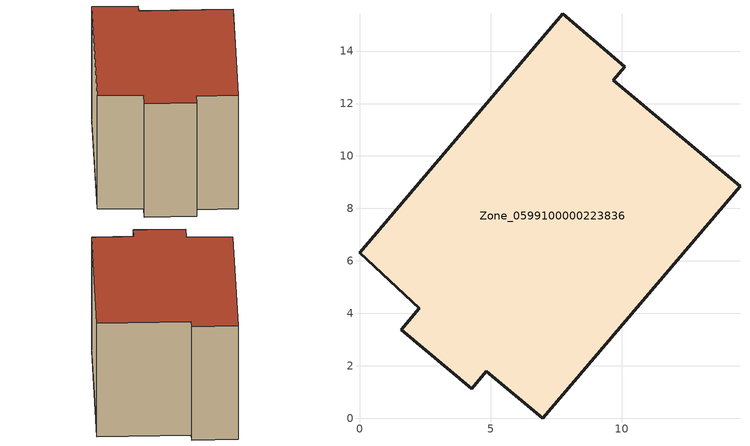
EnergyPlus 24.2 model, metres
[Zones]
Zone_0599100000223836
 floor ground (C_G): 9.68,12.89 14.5,8.85 6.98,0 4.83,1.8 4.28,1.12 1.58,3.38 2.27,4.2 0,6.31 7.75,15.42 10.11,13.4 z0
 wall outside (C_F): 1.58,3.38 4.28,1.12 4.83,1.8 6.98,0 14.5,8.85 9.68,12.89 10.11,13.4 7.75,15.42 0,6.31 2.27,4.2 1.58,3.38 z0:8.69
 roof outside (C_R): 10.11,13.4 7.75,15.42 0,6.31 2.27,4.2 1.58,3.38 4.28,1.12 4.83,1.8 6.98,0 14.5,8.85 9.68,12.89 z8.69
[BUILDING]
Pand.0599100000223836: North Axis=0; Terrain=City; Loads Convergence Tolerance Value=0.04; Temperature Convergence Tolerance Value=0.4; Solar Distribution=FullExterior; Maximum Number of Warmup Days=25; Minimum Number of Warmup Days=1
[Site:Location]
Rotterdam.The.Hague.AP_ZH_NLD Design_Conditions: Latitude=51.96; Longitude=4.45; Time Zone=1; Elevation=-4.5
[SITE:GROUNDTEMPERATURE:BUILDINGSURFACE]
18, 18, 18, 18, 18, 18, 18, 18, 18, 18, 18, 18
[MATERIAL] Thermal Absorptance=0.9; Solar Absorptance=0.7; Visible Absorptance=0.7
Name | Roughness | Thickness | Conductivity | Density | Specific Heat
G.TC.1946-1964 | MediumSmooth | 0.15 | 1 | 540 | 1210
F.TC.1946-1964 | Rough | 0.3 | 0.857143 | 1920 | 840
R.TC.1946-1964 | MediumRough | 0.2 | 0.235294 | 1500 | 1000
[CONSTRUCTION]
C_G: G.TC.1946-1964
C_F: F.TC.1946-1964
C_R: R.TC.1946-1964
[ZONE]
Zone_0599100000223836: Type=1; Multiplier=1; Ceiling Height=Autocalculate; Volume=Autocalculate; Floor Area=autocalculate; Part of Total Floor Area=Yes
[ZONEINFILTRATION:DESIGNFLOWRATE]
Infil_Zone_0599100000223836: Zone or ZoneList or Space or SpaceList=Zone_0599100000223836; Schedule=AlwaysOn; Design Flow Rate Calculation Method=Flow/Area; Flow Rate per Floor Area=0.003; Constant Term Coefficient=1; Temperature Term Coefficient=0; Velocity Term Coefficient=0; Velocity Squared Term Coefficient=0
[HVACTEMPLATE:ZONE:IDEALLOADSAIRSYSTEM]
Zone_0599100000223836: Maximum Heating Supply Air Temperature=50; Minimum Cooling Supply Air Temperature=13; Maximum Heating Supply Air Humidity Ratio=0.0156; Minimum Cooling Supply Air Humidity Ratio=0.0077; Heating Limit=NoLimit; Cooling Limit=NoLimit; Dehumidification Control Type=ConstantSensibleHeatRatio; Cooling Sensible Heat Ratio=0.7; Dehumidification Setpoint=60; Humidification Control Type=None; Humidification Setpoint=30; Outdoor Air Method=None; Outdoor Air Flow Rate per Person=0.00944; Outdoor Air Flow Rate per Zone Floor Area=0; Outdoor Air Flow Rate per Zone=0; Demand Controlled Ventilation Type=None; Outdoor Air Economizer Type=NoEconomizer; Heat Recovery Type=None; Sensible Heat Recovery Effectiveness=0.7; Latent Heat Recovery Effectiveness=0.65
[ZONECONTROL:THERMOSTAT]
ThermostatControl_Zone_0599100000223836: Zone or ZoneList=Zone_0599100000223836; Control Type Schedule=DualSetpointControlType; Control 1=Thermostat_Zone_0599100000223836; Temperature Difference Between Cutout And Setpoint=0
[THERMOSTATSETPOINT:DUALSETPOINT]
Thermostat_Zone_0599100000223836: Heating Setpoint Temperature Schedule=HeatingSetpoint_Zone_0599100000223836; Cooling Setpoint Temperature Schedule=CoolingSetpoint_Zone_0599100000223836
[SCHEDULE:COMPACT]
HeatingSetpoint_Zone_0599100000223836: Through: 12/31, For: AllDays, Until: 24:00, 21
CoolingSetpoint_Zone_0599100000223836: Through: 12/31, For: AllDays, Until: 24:00, 24
DualSetpointControlType: Through: 12/31, For: AllDays, Until: 24:00, 4
AlwaysOn: Through: 12/31, For: AllDays, Until: 24:00, 1
